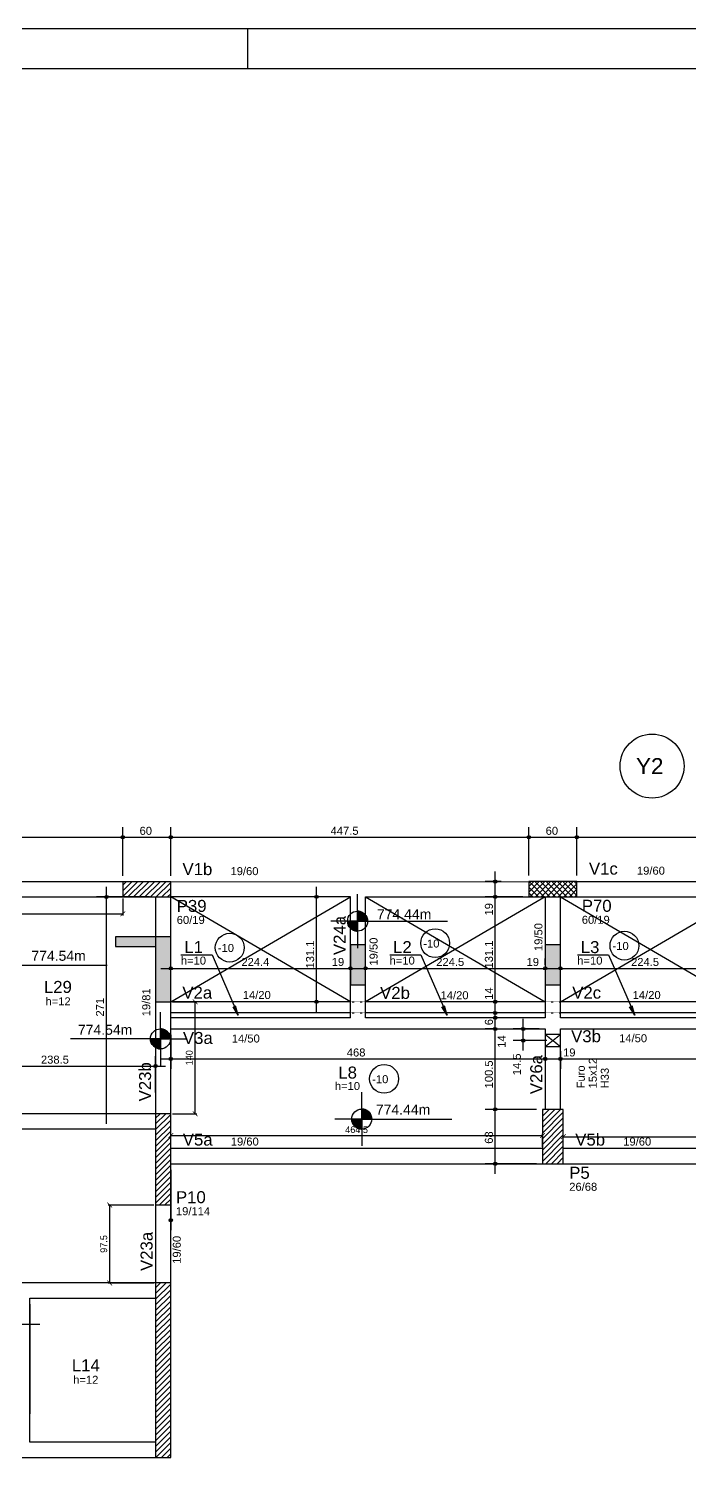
# Model space of a CAD drawing. Header units: millimetres. Extents: x 1659 to 9159, y 667 to 9133.
# Drawn here: x 5184 to 6010, y 7348 to 9133 of the extents above; entities that cross this region are included whole.
import ezdxf

# ---------------------------------------------------------------- set-up
doc = ezdxf.new("R2010")
doc.units = ezdxf.units.MM
doc.linetypes.add('ESTILO_TQS_0001', pattern=[1, 0.7, -0.3])
doc.linetypes.add('ESTILO_TQS_0002', pattern=[0.4, 0.1, -0.3])
for name, color, linetype in [('00 - FELIPE', 2, 'Continuous'), ('1', 1, 'Continuous'), ('10', 10, 'Continuous'), ('2', 2, 'Continuous'), ('3', 3, 'Continuous'), ('4', 4, 'Continuous'), ('6', 6, 'Continuous'), ('8', 8, 'Continuous')]:
    doc.layers.add(name, color=color, linetype=linetype)
doc.styles.add('ROMAS860', font='ROMAS860.SHX')
doc.styles.get("Standard").update_dxf_attribs({"font": 'arial.ttf'})
doc.dimstyles.new('cota', dxfattribs={"dimtxt": 8.5, "dimasz": 6, "dimexe": 2, "dimexo": 2, "dimgap": 3, "dimtad": 1, "dimdec": 1, "dimzin": 9, "dimdsep": 46, "dimtxsty": 'ROMAS860', "dimblk": 'ARCHTICK', "dimcen": 0.09, "dimclrd": 241, "dimclre": 241, "dimclrt": 2, "dimadec": 0, "dimazin": 2, "dimtfac": 1, "dimtdec": 1, "dimtix": 1, "dimtmove": 0, "dimatfit": 2, "dimfxl": 0, "dimtolj": 1, "dimtzin": 0, "dimlwd": -1, "dimlwe": -1, "dimarcsym": 0})

# ---------------------------------------------------------------- blocks, each defined once
blk = doc.blocks.new('_ArchTick')
at = {"color": 0, "linetype": 'ByBlock', "const_width": 0.15}
blk.add_lwpolyline([(-0.5, -0.5), (0.5, 0.5)], dxfattribs=at)
blk = doc.blocks.new('*D212')
at = {"layer": '00 - FELIPE', "color": 241}
for p, q in [((4834.2, 8046.2), (4834.2, 8025.1)), ((5302.2, 8046.2), (5302.2, 8025.1)), ((4834.2, 8027.1), (5302.2, 8027.1))]:
    blk.add_line(p, q, dxfattribs=at)
at = {"layer": 'Defpoints', "color": 0}
for p in [(4834.2, 8048.2), (5302.2, 8048.2), (5302.2, 8027.1)]:
    blk.add_point(p, dxfattribs=at)
at = {"layer": '00 - FELIPE', "color": 241, "xscale": 6, "yscale": 6, "zscale": 6, "rotation": 180}
blk.add_blockref('_ArchTick', (4834.2, 8027.1), dxfattribs=at)
at = {"layer": '00 - FELIPE', "color": 241, "xscale": 6, "yscale": 6, "zscale": 6}
blk.add_blockref('_ArchTick', (5302.2, 8027.1), dxfattribs=at)
at = {"layer": '00 - FELIPE', "color": 2, "insert": (5068.2, 8034.3), "char_height": 8.5, "attachment_point": 5, "style": 'ROMAS860'}
blk.add_mtext('\\A1;468', dxfattribs=at)
blk = doc.blocks.new('*D213')
at = {"layer": '00 - FELIPE', "color": 241}
for p, q in [((5362.2, 7735.7), (5362.2, 7752)), ((5826.7, 7735.7), (5826.7, 7752)), ((5362.2, 7750), (5826.7, 7750))]:
    blk.add_line(p, q, dxfattribs=at)
at = {"layer": 'Defpoints', "color": 0}
for p in [(5362.2, 7733.7), (5826.7, 7750), (5826.7, 7733.7)]:
    blk.add_point(p, dxfattribs=at)
at = {"layer": '00 - FELIPE', "color": 241, "xscale": 6, "yscale": 6, "zscale": 6, "rotation": 180}
blk.add_blockref('_ArchTick', (5362.2, 7750), dxfattribs=at)
at = {"layer": '00 - FELIPE', "color": 241, "xscale": 6, "yscale": 6, "zscale": 6}
blk.add_blockref('_ArchTick', (5826.7, 7750), dxfattribs=at)
at = {"layer": '00 - FELIPE', "color": 2, "insert": (5594.4, 7757.3), "char_height": 8.5, "attachment_point": 5, "style": 'ROMAS860'}
blk.add_mtext('\\A1;464.5', dxfattribs=at)
blk = doc.blocks.new('*D214')
at = {"layer": '00 - FELIPE', "color": 241}
for p, q in [((5852.7, 7735.7), (5852.7, 7750.6)), ((6313.7, 7735.7), (6313.7, 7750.6)), ((5852.7, 7748.6), (6313.7, 7748.6))]:
    blk.add_line(p, q, dxfattribs=at)
at = {"layer": 'Defpoints', "color": 0}
for p in [(5852.7, 7733.7), (6313.7, 7748.6), (6313.7, 7733.7)]:
    blk.add_point(p, dxfattribs=at)
at = {"layer": '00 - FELIPE', "color": 241, "xscale": 6, "yscale": 6, "zscale": 6, "rotation": 180}
blk.add_blockref('_ArchTick', (5852.7, 7748.6), dxfattribs=at)
at = {"layer": '00 - FELIPE', "color": 241, "xscale": 6, "yscale": 6, "zscale": 6}
blk.add_blockref('_ArchTick', (6313.7, 7748.6), dxfattribs=at)
at = {"layer": '00 - FELIPE', "color": 2, "insert": (6083.2, 7755.8), "char_height": 8.5, "attachment_point": 5, "style": 'ROMAS860'}
blk.add_mtext('\\A1;461', dxfattribs=at)
blk = doc.blocks.new('*D225')
at = {"layer": '00 - FELIPE', "color": 241}
for p, q in [((5341.2, 7663.2), (5283.8, 7663.2)), ((5285.8, 7663.2), (5285.8, 7565.7)), ((5341.2, 7565.7), (5283.8, 7565.7))]:
    blk.add_line(p, q, dxfattribs=at)
at = {"layer": 'Defpoints', "color": 0}
for p in [(5343.2, 7663.2), (5285.8, 7565.7), (5343.2, 7565.7)]:
    blk.add_point(p, dxfattribs=at)
at = {"layer": '00 - FELIPE', "color": 241, "xscale": 6, "yscale": 6, "zscale": 6}
for p, rotation in [((5285.8, 7663.2), 90), ((5285.8, 7565.7), 270)]:
    blk.add_blockref('_ArchTick', p, dxfattribs=dict(at, rotation=rotation))
at = {"layer": '00 - FELIPE', "color": 2, "insert": (5278.5, 7614.5), "char_height": 8.5, "attachment_point": 5, "rotation": 90, "style": 'ROMAS860'}
blk.add_mtext('\\A1;97.5', dxfattribs=at)
blk = doc.blocks.new('*D226')
at = {"layer": '00 - FELIPE', "color": 241}
for p, q in [((5364.2, 7917.2), (5394.6, 7917.2)), ((5392.6, 7777.2), (5392.6, 7917.2)), ((5364.2, 7777.2), (5394.6, 7777.2))]:
    blk.add_line(p, q, dxfattribs=at)
at = {"layer": 'Defpoints', "color": 0}
for p in [(5362.2, 7917.2), (5392.6, 7917.2), (5362.2, 7777.2)]:
    blk.add_point(p, dxfattribs=at)
at = {"layer": '00 - FELIPE', "color": 241, "xscale": 6, "yscale": 6, "zscale": 6}
for p, rotation in [((5392.6, 7917.2), 90), ((5392.6, 7777.2), 270)]:
    blk.add_blockref('_ArchTick', p, dxfattribs=dict(at, rotation=rotation))
at = {"layer": '00 - FELIPE', "color": 2, "insert": (5385.3, 7847.2), "char_height": 8.5, "attachment_point": 5, "rotation": 90, "style": 'ROMAS860'}
blk.add_mtext('\\A1;140', dxfattribs=at)

msp = doc.modelspace()

# ---------------------------------------------------------------- linework, layer by layer
at = {"layer": '1', "linetype": 'Continuous'}
for p, q in [((1658.57, 9133.49), (9158.57, 9133.49)), ((5458.57, 9083.49), (5458.57, 9133.49)), ((5302.17, 8074.72), (5302.17, 8135.37)), ((5302.17, 8074.72), (5302.17, 8135.37)), ((5362.17, 8074.72), (5362.17, 8135.37)), ((5362.17, 8074.72), (5362.17, 8135.37)), ((5809.68, 8074.9), (5809.68, 8135.37)), ((5809.68, 8074.9), (5809.68, 8135.37)), ((5869.68, 8074.88), (5869.68, 8135.37)), ((5869.68, 8074.88), (5869.68, 8135.37)), ((4821.67, 8122.87), (5314.67, 8122.87)), ((5289.67, 8122.87), (5374.67, 8122.87)), ((5349.67, 8122.87), (5822.18, 8122.87)), ((5797.18, 8122.87), (5882.18, 8122.87)), ((5857.18, 8122.87), (6309.18, 8122.87)), ((5767.71, 8035.83), (5767.71, 8079.89)), ((5281.77, 7764.72), (5281.77, 8060.72)), ((5302.17, 8048.83), (5320.55, 8067.22)), ((5302.17, 8055.91), (5313.48, 8067.22)), ((5302.17, 8062.98), (5306.41, 8067.22)), ((5302.17, 8067.22), (5302.17, 8067.22)), ((5302.17, 8067.22), (5302.17, 8067.22)), ((5308.63, 8048.22), (5327.63, 8067.22)), ((5315.7, 8048.22), (5334.7, 8067.22)), ((5322.77, 8048.22), (5341.77, 8067.22)), ((5329.84, 8048.22), (5348.84, 8067.22)), ((5332.17, 8057.72), (5332.17, 8057.72)), ((5336.91, 8048.22), (5355.91, 8067.22)), ((5343.98, 8048.22), (5362.17, 8066.41)), ((5351.05, 8048.22), (5362.17, 8059.34)), ((5362.17, 8067.24), (5809.68, 8067.4)), ((5362.17, 8067.22), (5362.17, 8067.22)), ((5362.17, 8067.22), (5362.17, 8067.22)), ((5544.3, 7904.72), (5544.3, 8060.82)), ((5775.09, 8067.39), (5755.21, 8067.39)), ((5767.71, 7904.72), (5767.71, 8060.83)), ((5782.59, 8067.39), (5782.59, 8067.39)), ((5809.68, 8054.3), (5822.78, 8067.4)), ((5809.68, 8061.37), (5815.71, 8067.4)), ((5809.68, 8067.4), (5809.68, 8067.4)), ((5809.68, 8067.4), (5809.68, 8067.4)), ((5809.68, 8060.59), (5821.86, 8048.4)), ((5809.93, 8067.4), (5828.93, 8048.4)), ((5810.85, 8048.4), (5829.85, 8067.4)), ((5817, 8067.4), (5836, 8048.4)), ((5817.92, 8048.4), (5836.92, 8067.4)), ((5824.07, 8067.4), (5843.07, 8048.4)), ((5825, 8048.4), (5844, 8067.4)), ((5831.14, 8067.4), (5850.14, 8048.4)), ((5832.07, 8048.4), (5851.07, 8067.4)), ((5838.21, 8067.4), (5857.21, 8048.4)), ((5839.14, 8048.4), (5858.14, 8067.4)), ((5839.68, 8057.9), (5839.68, 8057.9)), ((5845.29, 8067.4), (5864.29, 8048.4)), ((5846.21, 8048.4), (5865.21, 8067.4)), ((5852.36, 8067.4), (5869.68, 8050.08)), ((5853.28, 8048.4), (5869.68, 8064.8)), ((5859.43, 8067.4), (5869.68, 8057.15)), ((5860.35, 8048.4), (5869.68, 8057.73)), ((5866.5, 8067.4), (5869.68, 8064.23)), ((5869.68, 8067.38), (6296.68, 8067.22)), ((5869.68, 8067.38), (5869.68, 8067.38)), ((5869.68, 8067.38), (5869.68, 8067.38)), ((5335.67, 8048.22), (5269.27, 8048.22)), ((5343.17, 8048.22), (5343.17, 8048.22)), ((5358.12, 8048.22), (5362.17, 8052.27)), ((5586.67, 8048.32), (5362.34, 8048.32)), ((5579.17, 8048.32), (5531.8, 8048.32)), ((5586.67, 7897.22), (5586.67, 8048.32)), ((5586.67, 8048.32), (5586.67, 8048.32)), ((5595.6, 8017.93), (5595.6, 8051.49)), ((5605.67, 7897.22), (5605.67, 8048.33)), ((5605.67, 8048.33), (5809.68, 8048.33)), ((5802.18, 8048.33), (5755.21, 8048.33)), ((5781.72, 8048.33), (5755.21, 8048.33)), ((5789.22, 8048.33), (5789.22, 8048.33)), ((5809.68, 8053.51), (5814.79, 8048.4)), ((5809.68, 8048.33), (5809.68, 8048.33)), ((5830.17, 8048.4), (5830.17, 7897.22)), ((5849.17, 7897.22), (5849.17, 8048.4)), ((5867.42, 8048.4), (5869.68, 8050.66)), ((5869.68, 8048.38), (6073.7, 8048.31)), ((5595.6, 8030.43), (5595.6, 8005.43)), ((5595.6, 8029.83), (5599.43, 8029.83)), ((5595.6, 8029.03), (5601.33, 8029.03)), ((5595.6, 8028.24), (5602.66, 8028.24)), ((5595.6, 8027.45), (5603.7, 8027.45)), ((5595.6, 8026.65), (5604.55, 8026.65)), ((5595.6, 8025.86), (5605.25, 8025.86)), ((5595.6, 8025.07), (5605.86, 8025.07)), ((5595.6, 8024.28), (5606.37, 8024.28)), ((5595.6, 8023.48), (5606.8, 8023.48)), ((5595.6, 8022.69), (5607.16, 8022.69)), ((5595.6, 8021.9), (5607.45, 8021.9)), ((5595.6, 8021.1), (5607.69, 8021.1)), ((5595.6, 8020.31), (5607.87, 8020.31)), ((5595.6, 8019.52), (5608, 8019.52)), ((5595.6, 8018.73), (5608.07, 8018.73)), ((5595.6, 8017.93), (5562.04, 8017.93)), ((5583.1, 8017.93), (5608.1, 8017.93)), ((5595.6, 8017.14), (5583.1, 8017.14)), ((5595.6, 8016.35), (5583.2, 8016.35)), ((5595.6, 8015.55), (5583.33, 8015.55)), ((5595.6, 8014.76), (5583.51, 8014.76)), ((5595.6, 8013.97), (5583.74, 8013.97)), ((5595.6, 8013.18), (5584.04, 8013.18)), ((5595.6, 8012.38), (5584.4, 8012.38)), ((5595.6, 8011.59), (5584.83, 8011.59)), ((5595.6, 8010.8), (5585.33, 8010.8)), ((5595.6, 8010), (5585.93, 8010)), ((5595.6, 8009.21), (5586.64, 8009.21)), ((5595.6, 8008.42), (5587.49, 8008.42)), ((5595.6, 8007.63), (5588.52, 8007.63)), ((5595.6, 8006.83), (5589.85, 8006.83)), ((5595.6, 8006.04), (5591.75, 8006.04)), ((5595.6, 8017.93), (5708.1, 8017.93)), ((5595.6, 8017.93), (5595.6, 7984.37)), ((5362.24, 7924.72), (5362.24, 7971.45)), ((5586.67, 7924.72), (5586.67, 7971.45)), ((5586.67, 7924.72), (5586.67, 7971.45)), ((5605.67, 7951.22), (5605.67, 7971.45)), ((5605.67, 7951.22), (5605.67, 7971.45)), ((5830.17, 7963.32), (5830.17, 7971.45)), ((5830.17, 7963.32), (5830.17, 7971.45)), ((5849.17, 7963.32), (5849.17, 7971.45)), ((5849.17, 7963.32), (5849.17, 7971.45)), ((5170.27, 7962.83), (5282.77, 7962.83)), ((5349.74, 7958.95), (5599.17, 7958.95)), ((5574.17, 7958.95), (5618.17, 7958.95)), ((5593.17, 7958.95), (5842.67, 7958.95)), ((5817.67, 7958.95), (5861.67, 7958.95)), ((5830.17, 7955.82), (5830.17, 7955.82)), ((5830.17, 7955.82), (5830.17, 7955.82)), ((5836.67, 7958.95), (6086.2, 7958.95)), ((5849.17, 7955.82), (5849.17, 7955.82)), ((5849.17, 7955.82), (5849.17, 7955.82)), ((5605.67, 7943.72), (5605.67, 7943.72)), ((5605.67, 7943.72), (5605.67, 7943.72)), ((5767.71, 7890.72), (5767.71, 7929.72)), ((5586.67, 7917.22), (5362.17, 7917.22)), ((5362.24, 7917.22), (5362.24, 7917.22)), ((5579.17, 7917.22), (5531.8, 7917.22)), ((5586.67, 7917.22), (5586.67, 7917.22)), ((5586.67, 7917.22), (5586.67, 7917.22)), ((5586.67, 7917.22), (5586.67, 7917.22)), ((5830.17, 7917.22), (5605.67, 7917.22)), ((5769.67, 7917.22), (5755.21, 7917.22)), ((5769.67, 7917.22), (5755.21, 7917.22)), ((5767.71, 7884.72), (5767.71, 7915.72)), ((5777.17, 7917.22), (5777.17, 7917.22)), ((5777.17, 7917.22), (5777.17, 7917.22)), ((6073.7, 7917.22), (5849.17, 7917.22)), ((5349.28, 7870.83), (5349.28, 7904.39)), ((5830.17, 7897.22), (5605.67, 7897.22)), ((5767.03, 7903.22), (5755.21, 7903.22)), ((5767.03, 7903.22), (5755.21, 7903.22)), ((5766.87, 7897.22), (5755.21, 7897.22)), ((5766.87, 7897.22), (5755.21, 7897.22)), ((5767.71, 7870.72), (5767.71, 7909.72)), ((5767.71, 7770.22), (5767.71, 7895.72)), ((5774.37, 7897.22), (5774.37, 7897.22)), ((5774.37, 7897.22), (5774.37, 7897.22)), ((5774.53, 7903.22), (5774.53, 7903.22)), ((5774.53, 7903.22), (5774.53, 7903.22)), ((5802.68, 7856.2), (5802.68, 7895.72)), ((6073.7, 7897.22), (5849.17, 7897.22)), ((5349.28, 7858.33), (5349.28, 7883.33)), ((5349.28, 7882.73), (5353.13, 7882.73)), ((5349.28, 7881.93), (5355.03, 7881.93)), ((5349.28, 7881.14), (5356.35, 7881.14)), ((5349.28, 7880.35), (5357.38, 7880.35)), ((5349.28, 7879.56), (5358.23, 7879.56)), ((5349.28, 7878.76), (5358.94, 7878.76)), ((5349.28, 7877.97), (5359.54, 7877.97)), ((5349.28, 7877.18), (5360.05, 7877.18)), ((5349.28, 7876.38), (5360.48, 7876.38)), ((5349.28, 7875.59), (5360.84, 7875.59)), ((5362.17, 7883.22), (5362.17, 7883.22)), ((5362.17, 7875.72), (5362.17, 7833.31)), ((5764.91, 7883.22), (5755.21, 7883.22)), ((5764.91, 7883.22), (5755.21, 7883.22)), ((5772.41, 7883.22), (5772.41, 7883.22)), ((5772.41, 7883.22), (5772.41, 7883.22)), ((5822.67, 7883.22), (5790.18, 7883.22)), ((5830.17, 7883.22), (5830.17, 7883.22)), ((5830.17, 7883.22), (5830.17, 7883.22)), ((5830.17, 7883.22), (5830.17, 7883.22)), ((5830.17, 7875.72), (5830.17, 7833.31)), ((5830.17, 7875.72), (5830.17, 7833.31)), ((5349.28, 7870.83), (5236.78, 7870.83)), ((5361.78, 7870.83), (5336.78, 7870.83)), ((5349.28, 7870.04), (5336.8, 7870.04)), ((5349.28, 7869.25), (5336.88, 7869.25)), ((5349.28, 7868.46), (5337, 7868.46)), ((5349.28, 7867.66), (5337.19, 7867.66)), ((5349.28, 7866.87), (5337.42, 7866.87)), ((5349.28, 7866.08), (5337.72, 7866.08)), ((5349.28, 7865.28), (5338.08, 7865.28)), ((5349.28, 7864.49), (5338.51, 7864.49)), ((5349.28, 7863.7), (5339.01, 7863.7)), ((5349.28, 7862.91), (5339.62, 7862.91)), ((5349.28, 7862.11), (5340.33, 7862.11)), ((5349.28, 7861.32), (5341.17, 7861.32)), ((5349.28, 7860.53), (5342.21, 7860.53)), ((5349.28, 7859.73), (5343.54, 7859.73)), ((5349.28, 7858.94), (5345.44, 7858.94)), ((5349.28, 7874.8), (5361.13, 7874.8)), ((5349.28, 7874.01), (5361.37, 7874.01)), ((5349.28, 7873.21), (5361.55, 7873.21)), ((5349.28, 7872.42), (5361.68, 7872.42)), ((5349.28, 7871.63), (5361.78, 7871.63)), ((5349.28, 7870.83), (5349.28, 7837.28)), ((5349.28, 7870.83), (5382.84, 7870.83)), ((5832.17, 7868.7), (5790.18, 7868.7)), ((5839.67, 7868.7), (5839.67, 7868.7)), ((5849.17, 7862.8), (5849.17, 7862.8)), ((5849.17, 7862.8), (5849.17, 7862.8)), ((5343.17, 7803.72), (5343.17, 7849.38)), ((5349.67, 7845.81), (5842.67, 7845.81)), ((5817.67, 7845.81), (5861.67, 7845.81)), ((5836.67, 7845.81), (6329.67, 7845.81)), ((5849.17, 7855.3), (5849.17, 7833.31)), ((5849.17, 7855.3), (5849.17, 7833.31)), ((5092.17, 7836.88), (5355.67, 7836.88)), ((5600.84, 7770.62), (5600.84, 7804.18)), ((5343.17, 7796.22), (5343.17, 7796.22)), ((5767.71, 7702.22), (5767.71, 7795.22)), ((5343.17, 7764.57), (5355.82, 7777.22)), ((5343.17, 7771.64), (5348.75, 7777.22)), ((5343.17, 7757.5), (5362.17, 7776.5)), ((5343.17, 7750.42), (5362.17, 7769.42)), ((5600.84, 7770.62), (5567.28, 7770.62)), ((5588.34, 7770.62), (5613.34, 7770.62)), ((5600.84, 7769.83), (5588.34, 7769.83)), ((5600.84, 7769.04), (5588.44, 7769.04)), ((5600.84, 7768.25), (5588.57, 7768.25)), ((5600.84, 7783.12), (5600.84, 7758.12)), ((5600.84, 7782.52), (5604.67, 7782.52)), ((5600.84, 7781.72), (5606.58, 7781.72)), ((5600.84, 7780.93), (5607.91, 7780.93)), ((5600.84, 7780.14), (5608.95, 7780.14)), ((5600.84, 7779.35), (5609.79, 7779.35)), ((5600.84, 7778.55), (5610.5, 7778.55)), ((5600.84, 7777.76), (5611.1, 7777.76)), ((5600.84, 7776.97), (5611.61, 7776.97)), ((5600.84, 7776.17), (5612.04, 7776.17)), ((5600.84, 7775.38), (5612.4, 7775.38)), ((5600.84, 7774.59), (5612.7, 7774.59)), ((5600.84, 7773.8), (5612.93, 7773.8)), ((5600.84, 7773), (5613.11, 7773)), ((5600.84, 7772.21), (5613.24, 7772.21)), ((5600.84, 7771.42), (5613.32, 7771.42)), ((5600.84, 7770.62), (5713.34, 7770.62)), ((5600.84, 7770.62), (5600.84, 7737.07)), ((5819.17, 7782.72), (5755.21, 7782.72)), ((5819.17, 7782.72), (5755.21, 7782.72)), ((5826.67, 7760.16), (5849.23, 7782.72)), ((5826.67, 7767.23), (5842.16, 7782.72)), ((5826.67, 7774.3), (5835.09, 7782.72)), ((5826.67, 7781.37), (5828.02, 7782.72)), ((5826.67, 7782.72), (5826.67, 7782.72)), ((5826.67, 7782.72), (5826.67, 7782.72)), ((5826.67, 7753.09), (5852.67, 7779.09)), ((5826.67, 7746.02), (5852.67, 7772.02)), ((5343.17, 7743.35), (5362.17, 7762.35)), ((5343.17, 7736.28), (5362.17, 7755.28)), ((5600.84, 7767.45), (5588.75, 7767.45)), ((5600.84, 7766.66), (5588.99, 7766.66)), ((5600.84, 7765.87), (5589.28, 7765.87)), ((5600.84, 7765.07), (5589.64, 7765.07)), ((5600.84, 7764.28), (5590.07, 7764.28)), ((5600.84, 7763.49), (5590.58, 7763.49)), ((5600.84, 7762.7), (5591.18, 7762.7)), ((5600.84, 7761.9), (5591.89, 7761.9)), ((5600.84, 7761.11), (5592.73, 7761.11)), ((5600.84, 7760.32), (5593.77, 7760.32)), ((5600.84, 7759.52), (5595.09, 7759.52)), ((5600.84, 7758.73), (5596.99, 7758.73)), ((5826.67, 7738.95), (5852.67, 7764.95)), ((5826.67, 7731.87), (5852.67, 7757.87)), ((5826.67, 7724.8), (5852.67, 7750.8)), ((5343.17, 7729.21), (5362.17, 7748.21)), ((5343.17, 7722.14), (5362.17, 7741.14)), ((5343.17, 7715.07), (5362.17, 7734.07)), ((5826.67, 7717.73), (5852.67, 7743.73)), ((5830.73, 7714.72), (5852.67, 7736.66)), ((5839.67, 7748.72), (5839.67, 7748.72)), ((5343.17, 7708), (5362.17, 7727)), ((5343.17, 7700.93), (5362.17, 7719.93)), ((5352.67, 7720.22), (5352.67, 7720.22)), ((5362.17, 7714.72), (5362.17, 7714.72)), ((5819.17, 7714.72), (5755.21, 7714.72)), ((5819.17, 7714.72), (5755.21, 7714.72)), ((5826.67, 7714.72), (5826.67, 7714.72)), ((5826.67, 7714.72), (5826.67, 7714.72)), ((5826.67, 7714.72), (5826.67, 7714.72)), ((5826.67, 7714.72), (5826.67, 7714.72)), ((5837.8, 7714.72), (5852.67, 7729.59)), ((5844.87, 7714.72), (5852.67, 7722.52)), ((5851.94, 7714.72), (5852.67, 7715.45)), ((5852.67, 7714.72), (5852.67, 7714.72)), ((5852.67, 7714.72), (5852.67, 7714.72)), ((5343.17, 7693.86), (5362.17, 7712.86)), ((5343.17, 7686.78), (5362.17, 7705.78)), ((5343.17, 7679.71), (5362.17, 7698.71)), ((5343.17, 7672.64), (5362.17, 7691.64)), ((5343.17, 7665.57), (5362.17, 7684.57)), ((5343.17, 7663.22), (5343.17, 7663.22)), ((5343.17, 7663.22), (5343.17, 7663.22)), ((5347.89, 7663.22), (5362.17, 7677.5)), ((5354.96, 7663.22), (5362.17, 7670.43)), ((5362.03, 7663.22), (5362.17, 7663.36)), ((5362.17, 7573.22), (5362.17, 7589.19)), ((5343.17, 7552.43), (5356.46, 7565.72)), ((5343.17, 7559.5), (5349.39, 7565.72)), ((5343.17, 7565.72), (5343.17, 7565.72)), ((5343.17, 7545.36), (5362.17, 7564.36)), ((5343.17, 7538.29), (5362.17, 7557.29)), ((5362.17, 7565.72), (5362.17, 7565.72)), ((5186.17, 7546.72), (5186.17, 7546.72)), ((5343.17, 7531.22), (5362.17, 7550.22)), ((5343.17, 7524.15), (5362.17, 7543.15)), ((5343.17, 7517.08), (5362.17, 7536.08)), ((5343.17, 7510.01), (5362.17, 7529.01)), ((5343.17, 7502.94), (5362.17, 7521.94)), ((5154.67, 7514.37), (5198.67, 7514.37)), ((5343.17, 7495.87), (5362.17, 7514.87)), ((5343.17, 7488.79), (5362.17, 7507.79)), ((5343.17, 7481.72), (5362.17, 7500.72)), ((5343.17, 7474.65), (5362.17, 7493.65)), ((5343.17, 7467.58), (5362.17, 7486.58)), ((5343.17, 7460.51), (5362.17, 7479.51)), ((5343.17, 7453.44), (5362.17, 7472.44)), ((5343.17, 7446.37), (5362.17, 7465.37)), ((5343.17, 7439.3), (5362.17, 7458.3)), ((5343.17, 7432.23), (5362.17, 7451.23)), ((5352.67, 7456.72), (5352.67, 7456.72)), ((5343.17, 7425.15), (5362.17, 7444.15)), ((5343.17, 7418.08), (5362.17, 7437.08)), ((5343.17, 7411.01), (5362.17, 7430.01)), ((5343.17, 7403.94), (5362.17, 7422.94)), ((5343.17, 7396.87), (5362.17, 7415.87)), ((5343.17, 7389.8), (5362.17, 7408.8)), ((5343.17, 7382.73), (5362.17, 7401.73)), ((5343.17, 7375.66), (5362.17, 7394.66)), ((5362.17, 7400.2), (5362.17, 7400.2)), ((5343.17, 7368.59), (5362.17, 7387.59)), ((5343.17, 7361.51), (5362.17, 7380.51)), ((5186.17, 7366.72), (5186.17, 7366.72)), ((5343.17, 7354.44), (5362.17, 7373.44)), ((5343.52, 7347.72), (5362.17, 7366.37)), ((5350.59, 7347.72), (5362.17, 7359.3)), ((5343.17, 7347.72), (5343.17, 7347.72)), ((5343.17, 7347.72), (5343.17, 7347.72)), ((5357.66, 7347.72), (5362.17, 7352.23)), ((5362.17, 7347.72), (5362.17, 7347.72))]:
    msp.add_line(p, q, dxfattribs=at)
at = {"layer": '1', "linetype": 'ESTILO_TQS_0002'}
for p, q in [((5586.67, 7917.22), (5605.67, 7917.22)), ((5830.17, 7917.22), (5849.17, 7917.22)), ((5586.67, 7903.22), (5605.67, 7903.22)), ((5830.17, 7903.22), (5849.17, 7903.22))]:
    msp.add_line(p, q, dxfattribs=at)
at = {"layer": '1', "color": 5, "linetype": 'Continuous'}
for p, q in [((5362.17, 7707.22), (5362.17, 7631.63)), ((5186.17, 7539.22), (5186.17, 7473.03)), ((5186.17, 7494.84), (5186.17, 7402.14))]:
    msp.add_line(p, q, dxfattribs=at)
for points in [[(5302.17, 8067.22), (4834.17, 8067.22)], [(4834.17, 8048.22), (5302.17, 8048.22)], [(5343.17, 8048.22), (5343.17, 7910.22)], [(5362.17, 7917.2), (5362.17, 8048.22)], [(5362.17, 7777.22), (5362.17, 7917.18)], [(5343.17, 7910.22), (5343.17, 7777.22)], [(5343.17, 7777.22), (4980.17, 7777.22), (4793.17, 7777.22)], [(4987.17, 7758.22), (5343.17, 7758.22)], [(5826.67, 7733.72), (5362.17, 7733.72)], [(6313.67, 7733.72), (5852.67, 7733.72)], [(5362.17, 7714.72), (5826.67, 7714.72)], [(5852.67, 7714.72), (6313.67, 7714.72)], [(5343.17, 7663.22), (5343.17, 7565.72)], [(5362.17, 7565.72), (5362.17, 7663.22)], [(5343.17, 7565.72), (5174.17, 7565.72)], [(5186.17, 7546.72), (5343.17, 7546.72)], [(5186.17, 7366.72), (5186.17, 7546.72)], [(5343.17, 7366.72), (5186.17, 7366.72)], [(5174.17, 7347.72), (5343.17, 7347.72)]]:
    msp.add_lwpolyline(points, dxfattribs=at)
at = {"layer": '1', "linetype": 'Continuous'}
for points in [[(5595.6, 8030.43), (5595.6, 8017.93), (5608.1, 8017.93), (5608.09, 8018.39), (5608.03, 8019.18), (5607.93, 8019.97), (5607.77, 8020.79), (5607.57, 8021.52), (5607.29, 8022.35), (5606.96, 8023.15), (5606.58, 8023.91), (5606.1, 8024.71), (5605.53, 8025.53), (5604.83, 8026.36), (5604.23, 8026.97), (5603.44, 8027.66), (5602.9, 8028.08), (5602.32, 8028.47), (5601.61, 8028.89), (5600.9, 8029.25), (5599.82, 8029.7), (5598.83, 8030.01), (5598.04, 8030.19), (5597.08, 8030.35), (5596.3, 8030.41), (5595.6, 8030.43)], [(5595.6, 8005.43), (5595.6, 8017.93), (5583.1, 8017.93), (5583.11, 8017.48), (5583.16, 8016.69), (5583.26, 8015.9), (5583.43, 8015.08), (5583.62, 8014.34), (5583.9, 8013.52), (5584.24, 8012.72), (5584.62, 8011.96), (5585.09, 8011.16), (5585.67, 8010.34), (5586.37, 8009.5), (5586.96, 8008.9), (5587.75, 8008.2), (5588.29, 8007.79), (5588.88, 8007.39), (5589.58, 8006.97), (5590.29, 8006.62), (5591.37, 8006.17), (5592.36, 8005.86), (5593.15, 8005.67), (5594.12, 8005.52), (5594.9, 8005.45), (5595.6, 8005.43)], [(5374.9, 7975.79), (5413.81, 7975.79), (5446.61, 7900.27), (5440.18, 7910.99), (5446.61, 7900.27), (5443.17, 7912.29)], [(5635.79, 7975.79), (5674.7, 7975.79), (5707.5, 7900.27), (5701.07, 7910.99), (5707.5, 7900.27), (5704.06, 7912.29)], [(5870.36, 7975.79), (5909.27, 7975.79), (5942.07, 7900.27), (5935.63, 7910.99), (5942.07, 7900.27), (5938.63, 7912.29)], [(5586.67, 7897.22), (5362.17, 7897.22)], [(5349.28, 7883.33), (5349.28, 7870.83), (5361.78, 7870.83), (5361.77, 7871.29), (5361.71, 7872.08), (5361.61, 7872.87), (5361.45, 7873.69), (5361.25, 7874.42), (5360.97, 7875.25), (5360.64, 7876.05), (5360.26, 7876.81), (5359.78, 7877.61), (5359.21, 7878.43), (5358.51, 7879.26), (5357.91, 7879.87), (5357.12, 7880.57), (5356.58, 7880.98), (5356, 7881.37), (5355.29, 7881.79), (5354.58, 7882.15), (5353.5, 7882.6), (5352.51, 7882.91), (5351.72, 7883.09), (5350.76, 7883.25), (5349.98, 7883.31), (5349.28, 7883.33)], [(5362.17, 7883.22), (5830.17, 7883.22)], [(5830.17, 7883.22), (5830.17, 7782.72)], [(5849.17, 7883.22), (6317.17, 7883.22)], [(5849.17, 7782.72), (5849.17, 7883.22)], [(5349.28, 7858.33), (5349.28, 7870.83), (5336.78, 7870.83), (5336.78, 7870.38), (5336.84, 7869.59), (5336.94, 7868.8), (5337.11, 7867.98), (5337.3, 7867.24), (5337.58, 7866.42), (5337.92, 7865.62), (5338.3, 7864.86), (5338.77, 7864.06), (5339.35, 7863.24), (5340.05, 7862.4), (5340.64, 7861.8), (5341.43, 7861.1), (5341.97, 7860.69), (5342.56, 7860.29), (5343.26, 7859.88), (5343.97, 7859.52), (5345.05, 7859.07), (5346.04, 7858.76), (5346.83, 7858.58), (5347.8, 7858.42), (5348.58, 7858.35), (5349.28, 7858.33)], [(5600.84, 7758.12), (5600.84, 7770.62), (5588.34, 7770.62), (5588.35, 7770.17), (5588.4, 7769.38), (5588.51, 7768.59), (5588.67, 7767.77), (5588.87, 7767.03), (5589.15, 7766.21), (5589.48, 7765.41), (5589.86, 7764.65), (5590.34, 7763.85), (5590.91, 7763.03), (5591.61, 7762.19), (5592.2, 7761.59), (5593, 7760.89), (5593.54, 7760.48), (5594.12, 7760.08), (5594.83, 7759.66), (5595.53, 7759.31), (5596.62, 7758.86), (5597.61, 7758.55), (5598.4, 7758.37), (5599.36, 7758.21), (5600.14, 7758.14), (5600.84, 7758.12)], [(5600.84, 7783.12), (5600.84, 7770.62), (5613.34, 7770.62), (5613.33, 7771.08), (5613.28, 7771.87), (5613.17, 7772.66), (5613.01, 7773.48), (5612.81, 7774.21), (5612.54, 7775.04), (5612.2, 7775.84), (5611.82, 7776.6), (5611.35, 7777.4), (5610.77, 7778.22), (5610.07, 7779.05), (5609.48, 7779.66), (5608.69, 7780.36), (5608.15, 7780.77), (5607.56, 7781.16), (5606.85, 7781.58), (5606.15, 7781.94), (5605.07, 7782.39), (5604.08, 7782.7), (5603.29, 7782.88), (5602.32, 7783.04), (5601.54, 7783.1), (5600.84, 7783.12)]]:
    msp.add_lwpolyline(points, dxfattribs=at)
at = {"layer": '1', "linetype": 'ESTILO_TQS_0001'}
msp.add_lwpolyline([(5839.67, 7868.7), (5849.17, 7861.2), (5849.17, 7876.2), (5839.67, 7868.7), (5849.17, 7876.2), (5830.17, 7876.2), (5839.67, 7868.7), (5830.17, 7876.2), (5830.17, 7861.2), (5839.67, 7868.7), (5830.17, 7861.2), (5849.17, 7861.2), (5839.67, 7868.7)], dxfattribs=at)
at = {"layer": '1', "linetype": 'Continuous'}
for centre, radius in [((5302.17, 8122.87), 2), ((5302.17, 8122.87), 2), ((5302.17, 8122.87), 1), ((5302.17, 8122.87), 1), ((5362.17, 8122.87), 2), ((5362.17, 8122.87), 2), ((5362.17, 8122.87), 1), ((5362.17, 8122.87), 1), ((5809.68, 8122.87), 2), ((5809.68, 8122.87), 2), ((5809.68, 8122.87), 1), ((5809.68, 8122.87), 1), ((5869.68, 8122.87), 2), ((5869.68, 8122.87), 2), ((5869.68, 8122.87), 1), ((5869.68, 8122.87), 1), ((5767.71, 8067.39), 2), ((5767.71, 8067.39), 1), ((5281.77, 8048.22), 2), ((5281.77, 8048.22), 1), ((5544.3, 8048.32), 2), ((5544.3, 8048.32), 1), ((5767.71, 8048.33), 2), ((5767.71, 8048.33), 2), ((5767.71, 8048.33), 1), ((5767.71, 8048.33), 1), ((5595.6, 8017.93), 12.5), ((5362.24, 7958.95), 2), ((5362.24, 7958.95), 1), ((5586.67, 7958.95), 2), ((5586.67, 7958.95), 2), ((5586.67, 7958.95), 1), ((5586.67, 7958.95), 1), ((5605.67, 7958.95), 2), ((5605.67, 7958.95), 2), ((5605.67, 7958.95), 1), ((5605.67, 7958.95), 1), ((5830.17, 7958.95), 2), ((5830.17, 7958.95), 2), ((5830.17, 7958.95), 1), ((5830.17, 7958.95), 1), ((5849.17, 7958.95), 2), ((5849.17, 7958.95), 2), ((5849.17, 7958.95), 1), ((5849.17, 7958.95), 1), ((5544.3, 7917.22), 2), ((5544.3, 7917.22), 1), ((5767.71, 7917.22), 2), ((5767.71, 7917.22), 2), ((5767.71, 7917.22), 1), ((5767.71, 7917.22), 1), ((5767.71, 7903.22), 2), ((5767.71, 7903.22), 2), ((5767.71, 7897.22), 2), ((5767.71, 7897.22), 2), ((5767.71, 7903.22), 1), ((5767.71, 7903.22), 1), ((5767.71, 7897.22), 1), ((5767.71, 7897.22), 1), ((5349.28, 7870.83), 12.5), ((5767.71, 7883.22), 2), ((5767.71, 7883.22), 2), ((5767.71, 7883.22), 1), ((5767.71, 7883.22), 1), ((5802.68, 7883.22), 2), ((5802.68, 7883.22), 1), ((5802.68, 7868.7), 2), ((5802.68, 7868.7), 1), ((5362.17, 7845.81), 2), ((5362.17, 7845.81), 1), ((5830.17, 7845.81), 2), ((5830.17, 7845.81), 2), ((5830.17, 7845.81), 1), ((5830.17, 7845.81), 1), ((5849.17, 7845.81), 2), ((5849.17, 7845.81), 2), ((5849.17, 7845.81), 1), ((5849.17, 7845.81), 1), ((5343.17, 7836.88), 2), ((5343.17, 7836.88), 1), ((5600.84, 7770.62), 12.5), ((5767.71, 7782.72), 2), ((5767.71, 7782.72), 2), ((5767.71, 7782.72), 1), ((5767.71, 7782.72), 1), ((5767.71, 7714.72), 2), ((5767.71, 7714.72), 2), ((5767.71, 7714.72), 1), ((5767.71, 7714.72), 1), ((5362.17, 7644.13), 2), ((5362.17, 7644.13), 1)]:
    msp.add_circle(centre, radius, dxfattribs=at)
at = {"layer": '10', "linetype": 'Continuous'}
for points in [[(5293.17, 7986.2), (5343.17, 7986.2), (5343.17, 7917.21), (5362.24, 7917.21), (5362.24, 7998.2), (5293.17, 7998.2), (5293.17, 7986.2)], [(5586.67, 7988.2), (5586.67, 7938.2), (5605.67, 7938.2), (5605.67, 7988.2), (5586.67, 7988.2)], [(5830.17, 7988.2), (5830.17, 7938.2), (5849.17, 7938.2), (5849.17, 7988.2), (5830.17, 7988.2)]]:
    msp.add_lwpolyline(points, dxfattribs=at)
at = {"layer": '2', "linetype": 'Continuous'}
for p, q in [((5362.17, 7917.18), (5586.67, 8048.32)), ((5586.67, 7917.22), (5362.34, 8048.32)), ((5830.17, 8048.4), (5605.67, 7917.22)), ((5605.67, 8048.33), (5830.17, 7917.22)), ((5849.17, 8048.4), (6073.7, 7917.22)), ((5849.17, 7917.22), (6073.53, 8048.31))]:
    msp.add_line(p, q, dxfattribs=at)
msp.add_circle((5963.67, 8211.71), 40, dxfattribs=at)
at = {"layer": '3', "linetype": 'ESTILO_TQS_0001'}
for p, q in [((5586.67, 7903.22), (5362.17, 7903.22)), ((5830.17, 7903.22), (5605.67, 7903.22)), ((6073.7, 7903.22), (5849.17, 7903.22))]:
    msp.add_line(p, q, dxfattribs=at)
at = {"layer": '3', "linetype": 'Continuous'}
for centre in [(5435.86, 7984.84), (5692.62, 7990.37), (5929.12, 7987.3), (5628.74, 7820.83)]:
    msp.add_circle(centre, 18, dxfattribs=at)
at = {"layer": '6', "linetype": 'Continuous'}
for p, q in [((5362.17, 7998.2), (5293.17, 7998.2)), ((5293.17, 7986.2), (5343.17, 7986.2)), ((5343.17, 7986.2), (5343.17, 7917.22)), ((5362.17, 7917.2), (5362.17, 7998.2)), ((5586.67, 7988.2), (5586.67, 7938.2)), ((5605.67, 7988.2), (5586.67, 7988.2)), ((5605.67, 7938.2), (5605.67, 7988.2)), ((5830.17, 7988.2), (5830.17, 7938.2)), ((5849.17, 7988.2), (5830.17, 7988.2)), ((5849.17, 7938.2), (5849.17, 7988.2)), ((5586.67, 7938.2), (5605.67, 7938.2)), ((5830.17, 7938.2), (5849.17, 7938.2)), ((5343.17, 7917.22), (5362.17, 7917.2))]:
    msp.add_line(p, q, dxfattribs=at)
for points in [[(5302.17, 8048.22), (5362.17, 8048.22), (5362.17, 8067.22), (5302.17, 8067.22), (5302.17, 8048.22)], [(5809.68, 8048.4), (5869.68, 8048.4), (5869.68, 8067.4), (5809.68, 8067.4), (5809.68, 8048.4)], [(5343.17, 7663.22), (5362.17, 7663.22), (5362.17, 7777.22), (5343.17, 7777.22), (5343.17, 7663.22)], [(5826.67, 7714.72), (5852.67, 7714.72), (5852.67, 7782.72), (5826.67, 7782.72), (5826.67, 7714.72)], [(5343.17, 7347.72), (5362.17, 7347.72), (5362.17, 7565.72), (5343.17, 7565.72), (5343.17, 7347.72)]]:
    msp.add_lwpolyline(points, dxfattribs=at)
for points in [[(5343.17, 7986.2), (5362.24, 7998.2), (5293.17, 7998.2)], [(5343.17, 7986.2), (5293.17, 7998.2), (5293.17, 7986.2)], [(5343.17, 7986.2), (5362.24, 7917.21), (5362.24, 7998.2)], [(5343.17, 7986.2), (5343.17, 7917.21), (5362.24, 7917.21)], [(5586.67, 7988.2), (5586.67, 7938.2), (5605.67, 7938.2)], [(5586.67, 7988.2), (5605.67, 7938.2), (5605.67, 7988.2)], [(5586.67, 7988.2), (5605.67, 7988.2), (5586.67, 7988.2)], [(5830.17, 7988.2), (5830.17, 7938.2), (5849.17, 7938.2)], [(5830.17, 7988.2), (5849.17, 7938.2), (5849.17, 7988.2)], [(5830.17, 7988.2), (5849.17, 7988.2), (5830.17, 7988.2)]]:
    msp.add_solid(points, dxfattribs=at)
at = {"layer": '8', "linetype": 'Continuous'}
msp.add_line((1783.57, 9083.49), (9108.57, 9083.49), dxfattribs=at)

# ---------------------------------------------------------------- texts
at = {"layer": '1', "linetype": 'Continuous'}
for s, height, p in [('60', 10, (5323.17, 8125.87)), ('447.5', 10, (5561.92, 8125.87)), ('60', 10, (5830.68, 8125.87)), ('774.44m', 12.5, (5619.87, 8020.38)), ('774.54m', 12.5, (5187.97, 7968.42)), ('224.4', 10, (5450.46, 7961.95)), ('19', 10, (5563.34, 7961.95)), ('224.5', 10, (5693.92, 7961.95)), ('19', 10, (5806.84, 7961.95)), ('224.5', 10, (5937.44, 7961.95)), ('774.54m', 12.5, (5246.13, 7875.97)), ('468', 10, (5582.17, 7848.81)), ('19', 10, (5852.45, 7848.85)), ('238.5', 10, (5199.92, 7839.88)), ('774.44m', 12.5, (5618.55, 7776.21))]:
    msp.add_text(s, height=height, dxfattribs=at).set_placement(p)
for s, p in [('19', (5764.71, 8025)), ('131.1', (5541.3, 7958.77)), ('131.1', (5764.71, 7958.77)), ('14', (5764.7, 7919.54)), ('271', (5278.77, 7898.72)), ('6', (5764.73, 7887.91)), ('14', (5780.66, 7859.77)), ('100.5', (5764.71, 7808.97)), ('14.5', (5799.68, 7825.37)), ('15x12', (5894.61, 7808.96)), ('Furo', (5879.61, 7808.96)), ('H33', (5909.61, 7808.96)), ('68', (5764.71, 7739.72))]:
    msp.add_text(s, height=10, rotation=90, dxfattribs=at).set_placement(p)
at = {"layer": '3', "linetype": 'Continuous'}
for s, p in [('19/60', (5436.83, 8075.45)), ('19/60', (5944.78, 8076.08)), ('60/19', (5369.67, 8014.47)), ('60/19', (5875.86, 8014.65)), ('-10', (5421, 7979.45)), ('-10', (5677.77, 7984.97)), ('-10', (5914.26, 7981.9)), ('h=10', (5374.76, 7963.68)), ('h=10', (5635.65, 7963.68)), ('h=10', (5870.21, 7963.68)), ('14/20', (5452.17, 7920.67)), ('14/20', (5699.37, 7920.33)), ('14/20', (5939.44, 7920.67)), ('h=12', (5205.59, 7912.73)), ('14/50', (5438.44, 7866.28)), ('14/50', (5922.49, 7866.61)), ('-10', (5613.88, 7815.43)), ('h=10', (5567.23, 7806.9)), ('19/60', (5437.17, 7737.47)), ('19/60', (5927.67, 7737.47)), ('26/68', (5860.17, 7680.97)), ('19/114', (5368.64, 7650.48)), ('h=12', (5240.21, 7439.76))]:
    msp.add_text(s, height=10, dxfattribs=at).set_placement(p)
for s, p in [('19/50', (5826.62, 7980.61)), ('19/50', (5620.63, 7962.43)), ('19/81', (5336.54, 7899.03)), ('19/60', (5374.67, 7589.72))]:
    msp.add_text(s, height=10, rotation=90, dxfattribs=at).set_placement(p)
at = {"layer": '4', "linetype": 'Continuous'}
for s, p in [('V1b', (5376.83, 8075.45)), ('V1c', (5884.78, 8076.08)), ('L1', (5379.09, 7978.01)), ('L2', (5639.98, 7978.01)), ('L3', (5874.55, 7978.01)), ('L29', (5203.62, 7928.25)), ('V2a', (5376.62, 7921.12)), ('V2b', (5623.82, 7920.79)), ('V2c', (5863.89, 7921.12)), ('V3a', (5377.39, 7864.49)), ('V3b', (5862.49, 7866.61)), ('L8', (5571.56, 7821.24)), ('V5a', (5377.17, 7737.47)), ('V5b', (5867.67, 7737.47)), ('L14', (5238.58, 7455.46))]:
    msp.add_text(s, height=15, dxfattribs=at).set_placement(p)
for s, p in [('V24a', (5580.74, 7975.57)), ('V23b', (5337.53, 7792.7)), ('V26a', (5826.42, 7801.72)), ('V23a', (5339.42, 7580.72))]:
    msp.add_text(s, height=15, rotation=90, dxfattribs=at).set_placement(p)
at = {"layer": '6', "linetype": 'Continuous'}
for s, height, p in [('Y2', 20, (5943.67, 8201.71)), ('P39', 15, (5369.67, 8029.47)), ('P70', 15, (5875.86, 8029.65)), ('P5', 15, (5860.17, 7695.97)), ('P10', 15, (5368.64, 7665.48))]:
    msp.add_text(s, height=height, dxfattribs=at).set_placement(p)

# ---------------------------------------------------------------- dimensions: what is measured, and where the dimension line sits
at = {"layer": '00 - FELIPE'}
for base, p1, p2, picture, middle in [((5302.17, 8027.08), (4834.17, 8048.22), (5302.17, 8048.22), '*D212', (5068.17, 8034.33)), ((5826.67, 7750.01), (5362.17, 7733.72), (5826.67, 7733.72), '*D213', (5594.42, 7757.26))]:
    dim = msp.add_linear_dim(base=base, p1=p1, p2=p2, dimstyle='cota', dxfattribs=at)
    dim.commit()
    dim.dimension.update_dxf_attribs({"geometry": picture, "text_midpoint": middle})
for p1, p2, distance, picture, middle in [((5362.17, 7777.22), (5362.17, 7917.18), -30.43, '*D226', (5385.35, 7847.2)), ((5852.67, 7733.72), (6313.67, 7733.72), 14.85, '*D214', (6083.17, 7755.82)), ((5343.17, 7663.22), (5343.17, 7565.72), -57.4, '*D225', (5278.52, 7614.47))]:
    dim = msp.add_aligned_dim(p1=p1, p2=p2, distance=distance, dimstyle='cota', dxfattribs=at)
    dim.commit()
    dim.dimension.update_dxf_attribs({"geometry": picture, "text_midpoint": middle})

doc.saveas('drawing.dxf')
